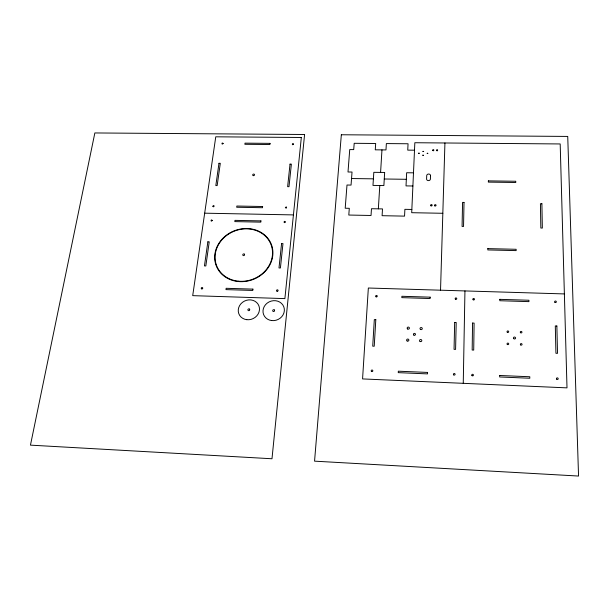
<?xml version="1.0" encoding="UTF-8"?>
<svg xmlns="http://www.w3.org/2000/svg" width="609" height="609" viewBox="0 0 609 609"><rect width="100%" height="100%" fill="white"/><g stroke="black" fill="none" stroke-linecap="round" stroke-linejoin="round"><path stroke-width="0.91" d="M463.251 383.327L464.949 290.927M440.535 290.196L444.928 142.978M378.356 208.841L379.788 185.509M380.587 172.408L381.965 149.883M414.501 150.195L407.741 150.134L408.053 143.762L386.357 143.579L385.984 149.928L375.266 149.822L375.677 143.488L354.194 143.298L353.715 149.616L349.733 149.578L348.005 171.989L352.032 172.042L351.05 185.083L346.993 185.022L345.204 208.232L349.3 208.308L348.797 215.046L371.033 215.479L371.467 208.72L382.498 208.917L382.094 215.693L404.559 216.126L404.886 209.329L411.844 209.458M413.488 172.834L406.652 172.743L406.02 185.897L412.894 185.996M351.545 178.536L373.401 178.84M384.264 178.993L406.332 179.297M442.834 213.287L411.699 212.701L414.836 142.727L560.189 143.952L567.002 387.864L362.568 378.92L368.346 288.019L564.376 293.926M204.677 213.18L293.424 214.908M418.512 153.255L419.266 153.24L418.512 153.255M499.662 375.487L499.654 376.963L529.807 378.25L529.792 376.758L499.662 375.487M499.822 299.339L499.814 300.724L528.932 301.638L528.916 300.245L499.822 299.339M487.824 248.617L487.809 249.934L516.143 250.611L516.135 249.287L487.824 248.617M488.357 180.873L488.342 182.106L515.762 182.494L515.754 181.254L488.357 180.873M472.561 323.052L472.165 350.023L473.718 350.084L474.099 323.105L472.561 323.052M223.145 143.435C221.714 145.757 221.379 141.615 223.145 143.435M464.012 202.424L463.54 226.441L462.079 226.411L462.566 202.401L464.012 202.424M212.297 220.428C210.645 222.886 210.638 218.372 212.297 220.428M212.838 206.245C214.254 208.392 214.741 203.916 212.846 206.2M454.664 322.427L454.048 349.322L455.593 349.383L456.194 322.481L454.664 322.427M427.571 372.426L427.518 373.896L398.256 372.647L398.324 371.193L427.571 372.426M430.167 297.162L430.121 298.532L401.833 297.641L401.902 296.279L430.167 297.162M430.533 175.697L430.411 178.993A1.918 1.644 -3.1 0 1 428.439 180.614A1.918 1.644 -3.1 0 1 426.582 178.939L426.711 175.643A1.911 1.644 -3.1 0 1 428.683 174.029A1.911 1.644 -3.1 0 1 430.533 175.697M375.806 319.679L374.231 346.224L372.723 346.171L374.314 319.634L375.806 319.679M384.652 172.461L383.876 185.57L372.974 185.41L373.819 172.324L384.652 172.461M293.546 144.105C291.787 146.35 292.038 142.072 293.546 144.105M285.355 207.532C286.687 209.839 287.303 205.286 285.355 207.532M285.324 221.973C283.505 224.356 283.84 219.727 285.324 221.973M436.379 150.217C437.696 152.524 438.427 148.116 436.379 150.217M432.596 150.179C433.981 152.456 434.544 148.116 432.603 150.134M427.198 153.323L427.944 153.377L427.198 153.301M341.337 134.764L314.556 461.158L578.55 476.048L567.733 136.424L341.337 134.764M422.928 151.39L423.681 151.443L422.935 151.344M422.775 155.249L423.521 155.303L422.783 155.204M304.599 134.49L271.987 458.76L30.45 445.141L94.852 132.952L304.599 134.49M301.326 137.482L284.883 298.608L192.71 295.647L215.761 136.812L301.326 137.482M274.507 310.08L274.393 311.176A0.99 0.906 -21.6 0 1 272.939 311.26A0.99 0.906 -21.6 0 1 273.083 309.905A0.99 0.906 -21.6 0 1 274.507 310.08M281.579 243.585L278.991 267.952L280.406 267.99L282.979 243.615L281.579 243.585M290.029 164.125L287.631 186.674L288.993 186.697L291.376 164.141L290.029 164.125M249.698 309.235L249.568 310.331A0.99 0.898 -24.3 0 1 248.129 310.415A0.99 0.898 -24.3 0 1 248.289 309.06A0.99 0.898 -24.3 0 1 249.698 309.235M252.933 289.123L252.773 290.447L225.977 289.618L226.152 288.293L252.933 289.123M260.941 220.9L260.797 222.14L234.823 221.607L234.983 220.367L260.941 220.9M262.631 206.504L262.494 207.722L236.688 207.25L236.848 206.032L262.631 206.504M270.046 143.366L269.916 144.516L244.871 144.295L245.016 143.145L270.046 143.366M244.536 254.257L244.407 255.3A0.959 0.853 -21.5 0 1 242.999 255.384A0.959 0.853 -21.5 0 1 243.158 254.105A0.959 0.853 -21.5 0 1 244.536 254.257M207.859 241.826L204.449 265.905L205.834 265.943L209.23 241.857L207.859 241.826M218.981 163.288L215.822 185.578L217.154 185.6L220.298 163.303L218.981 163.288M541.896 203.764L540.419 203.741L540.838 228.04L542.337 228.071L541.896 203.764M556.862 325.99L555.294 325.937L555.933 353.273L557.524 353.334L556.862 325.99M434.872 205.895A0.776 0.678 -1.9 0 0 436.059 205.332A0.776 0.678 -1.9 0 0 434.917 204.723A0.776 0.678 -1.9 0 0 434.872 205.895M430.989 205.827A0.776 0.678 -2.2 0 0 432.177 205.263A0.776 0.678 -2.2 0 0 431.035 204.654A0.776 0.678 -2.2 0 0 430.989 205.827M413.907 335.133A1.028 0.952 0.5 0 0 415.483 334.364A1.028 0.952 0.5 0 0 413.975 333.481A1.028 0.952 0.5 0 0 413.907 335.133M420.081 341.474A1.134 1.058 2 0 0 421.816 340.621A1.134 1.058 2 0 0 420.149 339.639A1.134 1.058 2 0 0 420.081 341.474M407.147 340.987A1.134 1.058 -0.3 0 0 408.883 340.134A1.134 1.058 -0.3 0 0 407.223 339.16A1.134 1.058 -0.3 0 0 407.147 340.987M407.672 329.005A1.127 1.043 -0.8 0 0 409.4 328.16A1.127 1.043 -0.8 0 0 407.756 327.193A1.127 1.043 -0.8 0 0 407.672 329.005M420.545 329.469A1.127 1.043 1.3 0 0 422.273 328.624A1.127 1.043 1.3 0 0 420.613 327.657A1.127 1.043 1.3 0 0 420.545 329.469M507.305 332.248A0.845 0.769 12.4 0 0 508.69 331.89A0.845 0.769 12.4 0 0 507.609 330.953A0.845 0.769 12.4 0 0 507.305 332.248M507.274 344.382A0.853 0.776 13.6 0 0 508.705 344.115A0.853 0.776 13.6 0 0 507.685 343.103A0.853 0.776 13.6 0 0 507.274 344.382M520.604 344.884A0.853 0.776 14.9 0 0 522.027 344.618A0.853 0.776 14.9 0 0 521.007 343.598A0.853 0.776 14.9 0 0 520.604 344.884M520.512 332.681A0.853 0.769 13.7 0 0 521.928 332.415A0.853 0.769 13.7 0 0 520.916 331.41A0.853 0.769 13.7 0 0 520.512 332.681M513.752 338.65A1.066 0.967 13.6 0 0 515.534 338.315A1.066 0.967 13.6 0 0 514.262 337.059A1.066 0.967 13.6 0 0 513.752 338.65M453.675 374.862A0.845 0.792 10.8 0 0 455.083 374.505A0.845 0.792 10.8 0 0 454.017 373.53A0.845 0.792 10.8 0 0 453.675 374.862M455.494 299.255A0.815 0.746 4.2 0 0 456.773 298.73A0.815 0.746 4.2 0 0 455.623 297.976A0.815 0.746 4.2 0 0 455.494 299.255M371.665 371.52A0.83 0.784 -6.5 0 0 372.837 370.729A0.83 0.784 -6.5 0 0 371.536 370.165A0.83 0.784 -6.5 0 0 371.665 371.52M376.118 296.834A0.799 0.731 -6.7 0 0 377.253 296.088A0.799 0.731 -6.7 0 0 375.997 295.571A0.799 0.731 -6.7 0 0 376.118 296.834M556.634 379.11A0.883 0.799 21.3 0 0 558.133 379.042A0.883 0.799 21.3 0 0 557.227 377.862A0.883 0.799 21.3 0 0 556.634 379.11M554.906 302.277A0.845 0.746 13.6 0 0 556.314 302.011A0.845 0.746 13.6 0 0 555.286 301.036A0.845 0.746 13.6 0 0 554.906 302.277M472.005 375.639A0.853 0.799 13.4 0 0 473.414 375.281A0.853 0.799 13.4 0 0 472.333 374.307A0.853 0.799 13.4 0 0 472.005 375.639M473.147 299.78A0.822 0.746 6.2 0 0 474.48 299.339A0.822 0.746 6.2 0 0 473.368 298.509A0.822 0.746 6.2 0 0 473.147 299.78M238.157 281.525A29.567 26.096 -21.5 0 0 271.363 244.407A29.567 26.096 -21.5 0 0 221.882 239.36A29.567 26.096 -21.5 0 0 238.157 281.525M238.226 281.175A29.179 25.761 -21.5 0 0 271.005 244.544A29.179 25.761 -21.5 0 0 222.163 239.55A29.179 25.761 -21.5 0 0 238.226 281.175M253.352 175.651A0.921 0.784 -17.7 0 0 254.486 174.593A0.921 0.784 -17.7 0 0 252.963 174.341A0.921 0.784 -17.7 0 0 253.352 175.651M277.103 291.247A0.784 0.708 -19.9 0 0 278.062 290.31A0.784 0.708 -19.9 0 0 276.76 290.067A0.784 0.708 -19.9 0 0 277.103 291.247M201.876 288.917A0.784 0.693 -27.1 0 0 202.706 287.89A0.784 0.693 -27.1 0 0 201.396 287.821A0.784 0.693 -27.1 0 0 201.876 288.917M271.66 320.562A10.817 9.858 -21.6 0 0 283.786 306.784A10.817 9.858 -21.6 0 0 265.6 304.599A10.817 9.858 -21.6 0 0 271.66 320.562M246.752 319.679A10.795 9.767 -24.4 0 0 258.947 305.954A10.795 9.767 -24.4 0 0 240.92 303.784A10.795 9.767 -24.4 0 0 246.752 319.679"/></g></svg>
